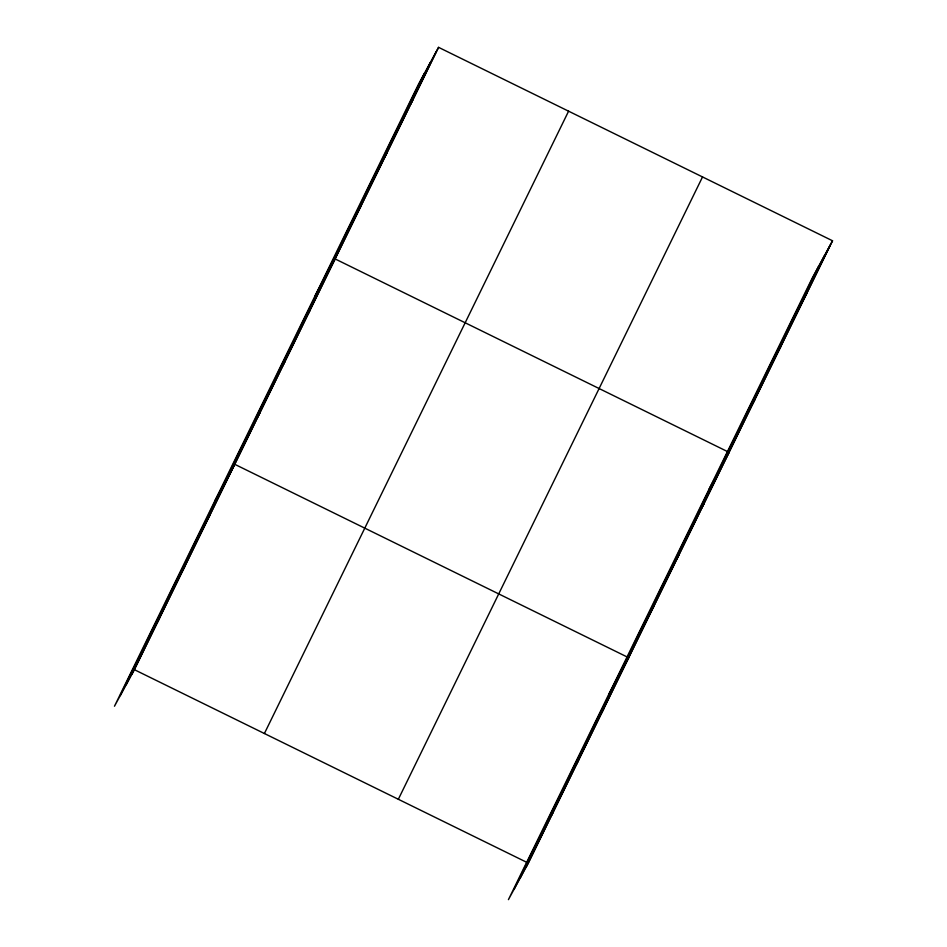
<?xml version="1.0" encoding="UTF-8"?>
<svg xmlns="http://www.w3.org/2000/svg" width="947" height="947" viewBox="0 0 947 947"><rect width="100%" height="100%" fill="white"/><g stroke="black" fill="none" stroke-linecap="round" stroke-linejoin="round"><path stroke-width="1.42" d="M120.257 695.619L424.445 73.286M126.211 684.681L430.4 62.348M132 674.063L436.188 51.73M438.579 47.35L418.657 83.892L114.469 706.225L134.391 669.683L438.579 47.35L832.531 240.775L528.343 863.108L508.421 899.65L812.609 277.317L832.531 240.775M264.402 733.511L568.591 111.178M398.344 799.268L702.532 176.947M514.209 889.032L818.397 266.711M520.163 878.106L824.352 255.773M525.952 867.488L830.14 245.155M410.335 104.632L412.726 100.252M384.482 157.533L386.873 153.142M358.629 210.423L361.02 206.044M315.233 295.488L335.155 258.945L727.781 451.707M307.668 314.664L310.06 310.285M282.573 366.016L284.964 361.624M257.477 417.355L259.869 412.975M214.851 500.856L234.773 464.314L627.399 657.088M207.286 520.033L209.678 515.653M182.191 571.384L184.582 566.993M157.095 622.724L159.487 618.344M804.287 298.056L806.678 293.665M778.434 350.958L780.825 346.566M752.569 403.848L754.96 399.468M709.185 488.912L729.107 452.37M701.62 508.089L704.012 503.709M676.525 559.428L678.916 555.049M651.429 610.779L653.821 606.388M608.803 694.281L628.725 657.739M601.238 713.458L603.63 709.078M576.143 764.797L578.534 760.417M551.047 816.148L553.439 811.757M134.391 669.683L527.017 862.457"/></g></svg>
